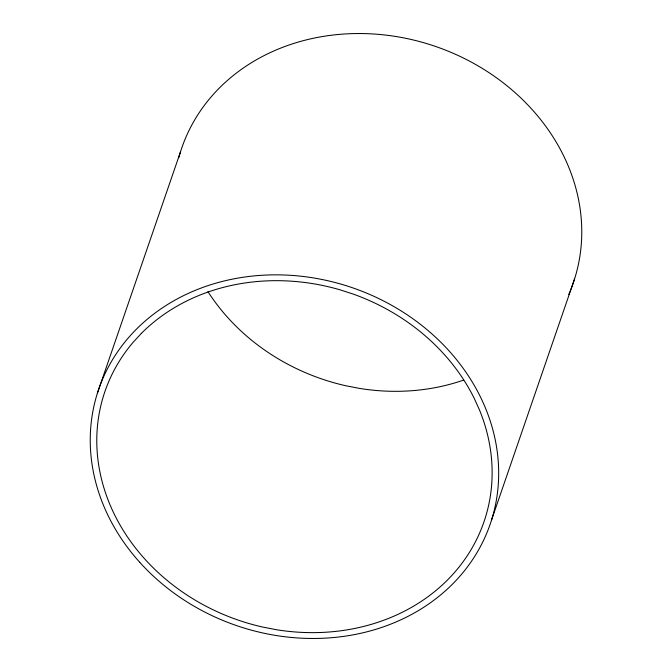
<?xml version="1.0" encoding="UTF-8"?>
<svg xmlns="http://www.w3.org/2000/svg" width="672" height="672" viewBox="0 0 672 672"><rect width="100%" height="100%" fill="white"/><g stroke="black" fill="none" stroke-linecap="round" stroke-linejoin="round"><path stroke-width="1.01" d="M97.423 393.095L180.508 151.788M491.492 520.212L574.577 278.905M463.688 380.058A200.407 172.855 19 0 1 359.486 388.399L345.803 385.753A200.407 172.855 19 0 1 207.95 291.64M569.965 291.589A207.043 178.584 19 0 1 568.739 294.462M178.752 157.769A207.043 178.584 19 0 1 434.658 46.141A207.043 178.584 19 0 1 570.36 290.632M141.355 333.388L133.006 342.451A200.407 172.855 19 0 0 262.71 627.06L276.402 629.714A200.407 172.855 19 0 0 479.296 409.517L473.953 397.807A200.407 172.855 19 0 0 353.044 294.025L339.73 289.733A200.407 172.855 19 0 0 141.355 333.388M139.768 562.33A207.043 178.584 19 0 0 487.267 531.947A207.043 178.584 19 0 0 256.334 275.696A207.043 178.584 19 0 0 139.768 562.33"/></g></svg>
